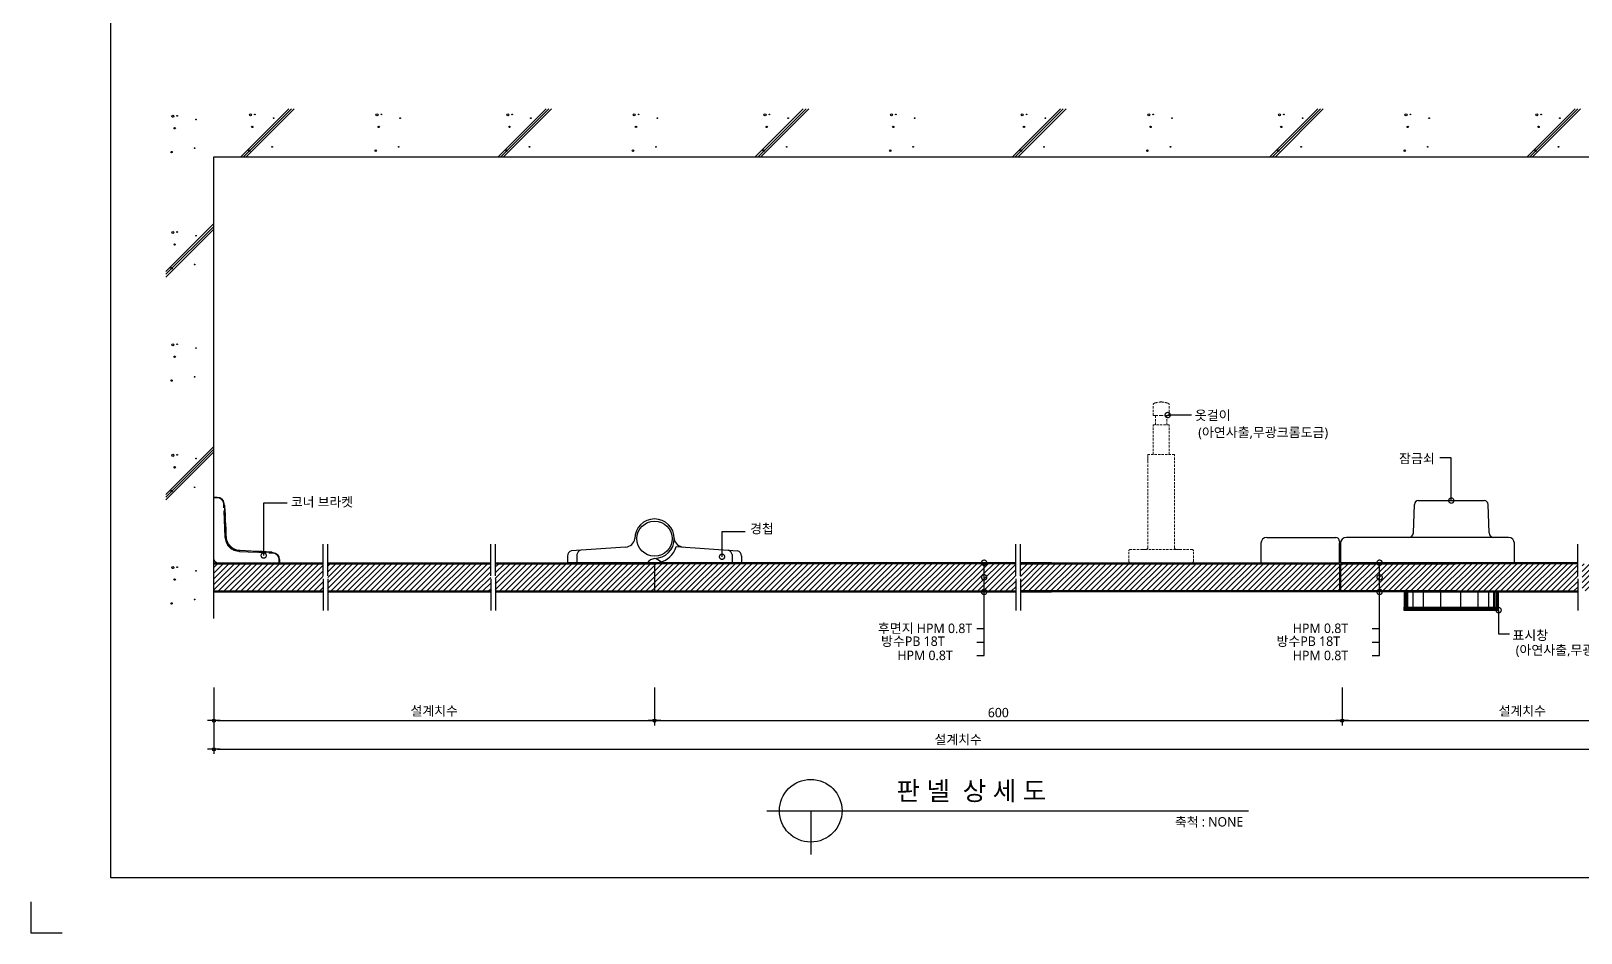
# Model space of a CAD drawing. Extents: x -256 to 8104, y -176 to 5714.
# Drawn here: x -256 to 4694, y -176 to 2705 of the extents above; entities that cross this region are included whole.
import ezdxf
from ezdxf.enums import TextEntityAlignment as Align

# ---------------------------------------------------------------- set-up
doc = ezdxf.new("R2010")
doc.units = 0
doc.header["$LTSCALE"] = 30
doc.linetypes.add('HIDDEN', pattern=[0.375, 0.25, -0.125])
doc.layers.get('0').update_dxf_attribs({"linetype": 'CONTINUOUS'})
doc.layers.get('DEFPOINTS').update_dxf_attribs({"linetype": 'CONTINUOUS'})
for name, color, linetype in [('02---제품선', 4, 'CONTINUOUS'), ('C', 2, 'CONTINUOUS'), ('DIM', 7, 'CONTINUOUS'), ('HID', 9, 'HIDDEN'), ('TIT', 3, 'CONTINUOUS'), ('경첩', 4, 'CONTINUOUS'), ('문자', 3, 'CONTINUOUS'), ('부자재', 4, 'CONTINUOUS'), ('잠금쇠(회전형)', 4, 'CONTINUOUS'), ('치수', 1, 'CONTINUOUS'), ('판넬', 2, 'CONTINUOUS'), ('해치', 8, 'CONTINUOUS')]:
    doc.layers.add(name, color=color, linetype=linetype)
doc.styles.add('돋움', font='malgun.ttf')
doc.dimstyles.new('10', dxfattribs={"dimscale": 10, "dimtxt": 3, "dimasz": 1, "dimexe": 1.5, "dimexo": 2, "dimgap": 1, "dimtad": 1, "dimdec": 0, "dimlunit": 6, "dimtxsty": '돋움', "dimblk": 'DIMDOT', "dimcen": -1, "dimdle": 1.5, "dimclrt": 3, "dimazin": 3, "dimtfac": 1, "dimtdec": 0, "dimtix": 1, "dimtmove": 2, "dimatfit": 3, "dimldrblk": 'DIMDOT', "dimarcsym": 0})
pattern_1 = [(45, (160030.479, 162.794), (-8.980256, 8.980256), [])]

# ---------------------------------------------------------------- blocks, each defined once
blk = doc.blocks.new('DIMDOT')
at = {"linetype": 'Continuous'}
blk.add_line((-2, 0), (2, 0), dxfattribs=at)
for radius in [0.5, 0.25]:
    blk.add_circle((0, 0), radius, dxfattribs=at)
blk = doc.blocks.new('*D471')
at = {"layer": 'DEFPOINTS', "color": 0}
for p in [(168683.9, 938.3), (170091, 938.3), (170091, 812.6)]:
    blk.add_point(p, dxfattribs=at)
at = {"layer": 'DIM', "color": 0, "lineweight": -2, "ltscale": 10}
for p, q in [((168683.9, 918.3), (168683.9, 797.6)), ((170091, 918.3), (170091, 797.6)), ((168693.9, 812.6), (170081, 812.6))]:
    blk.add_line(p, q, dxfattribs=at)
at = {"layer": 'DIM', "color": 0, "lineweight": -2, "xscale": 10, "yscale": 10, "zscale": 10, "rotation": 180}
blk.add_blockref('DIMDOT', (168683.9, 812.6), dxfattribs=at)
at = {"layer": 'DIM', "color": 0, "lineweight": -2, "xscale": 10, "yscale": 10, "zscale": 10}
blk.add_blockref('DIMDOT', (170091, 812.6), dxfattribs=at)
at = {"layer": 'DIM', "color": 3, "insert": (169387.4, 842.3), "char_height": 30, "attachment_point": 5, "style": '돋움'}
blk.add_mtext('설계치수', dxfattribs=at)
blk = doc.blocks.new('*D472')
at = {"layer": 'DEFPOINTS', "color": 0}
for p in [(168683.9, 938.3), (173437.8, 938.3), (173437.8, 721.1)]:
    blk.add_point(p, dxfattribs=at)
at = {"layer": 'DIM', "color": 0, "lineweight": -2, "ltscale": 10}
for p, q in [((168683.9, 918.3), (168683.9, 706.1)), ((173437.8, 918.3), (173437.8, 706.1)), ((168693.9, 721.1), (173427.8, 721.1))]:
    blk.add_line(p, q, dxfattribs=at)
at = {"layer": 'DIM', "color": 0, "lineweight": -2, "xscale": 10, "yscale": 10, "zscale": 10, "rotation": 180}
blk.add_blockref('DIMDOT', (168683.9, 721.1), dxfattribs=at)
at = {"layer": 'DIM', "color": 0, "lineweight": -2, "xscale": 10, "yscale": 10, "zscale": 10}
blk.add_blockref('DIMDOT', (173437.8, 721.1), dxfattribs=at)
at = {"layer": 'DIM', "color": 3, "insert": (171060.8, 750.8), "char_height": 30, "attachment_point": 5, "style": '돋움'}
blk.add_mtext('설계치수', dxfattribs=at)
blk = doc.blocks.new('_DOTSMALL')
at = {"color": 0, "linetype": 'ByBlock', "const_width": 0.5}
blk.add_lwpolyline([(-0.0625, 0, 1), (0.0625, 0, 1)], format="xyb", close=True, dxfattribs=at)
blk = doc.blocks.new('A$C63EC304E')
at = {"layer": '치수', "color": 1, "xscale": 2.5, "yscale": 2.5, "zscale": 2.5, "rotation": 234.3098741996962}
blk.add_blockref('_DOTSMALL', (0.31, 0.31), dxfattribs=at)
blk = doc.blocks.new('A$C2BC9653E')
at = {"layer": '치수', "xscale": 0.3333333333333333, "yscale": 0.3333333333333333, "zscale": 0.3333333333333333}
blk.add_blockref('A$C63EC304E', (0, 0), dxfattribs=at)
blk = doc.blocks.new('A$C7FC71301')
at = {"layer": '치수', "rotation": 180}
blk.add_blockref('A$C2BC9653E', (0.21, 0.21), dxfattribs=at)
blk = doc.blocks.new('A$C4A20372B')
at = {"layer": '치수'}
blk.add_blockref('A$C7FC71301', (0, 0), dxfattribs=at)
blk = doc.blocks.new('A$C566469F5')
at = {"layer": '치수'}
blk.add_blockref('A$C4A20372B', (0, 0), dxfattribs=at)
blk = doc.blocks.new('A$C7E317CD4')
at = {"layer": '해치', "xscale": 2, "yscale": 2, "zscale": 2}
blk.add_blockref('A$C566469F5', (0, 0), dxfattribs=at)
blk = doc.blocks.new('A$C601D7F27')
at = {"layer": '치수'}
blk.add_blockref('A$C7E317CD4', (0, 0), dxfattribs=at)
blk = doc.blocks.new('A$C38802C08')
at = {"layer": '치수'}
blk.add_blockref('A$C601D7F27', (0, 0), dxfattribs=at)
blk = doc.blocks.new('*D473')
at = {"layer": 'DEFPOINTS', "color": 0}
for p in [(172286.9, 938.3), (173437.8, 938.3), (173437.8, 812.6)]:
    blk.add_point(p, dxfattribs=at)
at = {"layer": 'DIM', "color": 0, "lineweight": -2, "ltscale": 10}
for p, q in [((172286.9, 918.3), (172286.9, 797.6)), ((173437.8, 918.3), (173437.8, 797.6)), ((172296.9, 812.6), (173427.8, 812.6))]:
    blk.add_line(p, q, dxfattribs=at)
at = {"layer": 'DIM', "color": 0, "lineweight": -2, "xscale": 10, "yscale": 10, "zscale": 10, "rotation": 180}
blk.add_blockref('DIMDOT', (172286.9, 812.6), dxfattribs=at)
at = {"layer": 'DIM', "color": 0, "lineweight": -2, "xscale": 10, "yscale": 10, "zscale": 10}
blk.add_blockref('DIMDOT', (173437.8, 812.6), dxfattribs=at)
at = {"layer": 'DIM', "color": 3, "insert": (172862.4, 842.3), "char_height": 30, "attachment_point": 5, "style": '돋움'}
blk.add_mtext('설계치수', dxfattribs=at)
blk = doc.blocks.new('*D474')
at = {"layer": 'DEFPOINTS', "color": 0}
for p in [(170091, 938.3), (172286.9, 938.3), (172286.9, 812.6)]:
    blk.add_point(p, dxfattribs=at)
at = {"layer": 'DIM', "color": 0, "lineweight": -2, "ltscale": 10}
for p, q in [((170091, 918.3), (170091, 797.6)), ((172286.9, 918.3), (172286.9, 797.6)), ((170101, 812.6), (172276.9, 812.6))]:
    blk.add_line(p, q, dxfattribs=at)
at = {"layer": 'DIM', "color": 0, "lineweight": -2, "xscale": 10, "yscale": 10, "zscale": 10, "rotation": 180}
blk.add_blockref('DIMDOT', (170091, 812.6), dxfattribs=at)
at = {"layer": 'DIM', "color": 0, "lineweight": -2, "xscale": 10, "yscale": 10, "zscale": 10}
blk.add_blockref('DIMDOT', (172286.9, 812.6), dxfattribs=at)
at = {"layer": 'DIM', "color": 3, "insert": (171189, 838.1), "char_height": 30, "attachment_point": 5, "style": '돋움'}
blk.add_mtext('600', dxfattribs=at)
blk = doc.blocks.new('A$C06B31977')
for p, q in [((1.26, 11.06), (1.26, 21.17)), ((1.26, 10.11), (1.26, 0))]:
    blk.add_line(p, q)
blk = doc.blocks.new('CRAYON_17', base_point=(168355.6, 310.1))
at = {"layer": '해치', "transparency": 33554687}
h = blk.add_hatch(dxfattribs=at)
h.set_pattern_fill('ANSI31', color=256, scale=4, style=0)
h.set_pattern_definition(pattern_1)
h.paths.add_polyline_path([(169032.9, 1265.3), (169032.9, 1274.8), (169032.9, 1313.6), (168683.9, 1313.6), (168683.9, 1226.9), (169032.9, 1226.9)])
h.paths.add_polyline_path([(169047.6, 1265.3), (169047.6, 1274.8), (169047.6, 1313.6), (169568, 1313.6), (169568, 1265.3), (169568, 1226.9), (169047.6, 1226.9)])
at = {"layer": '해치'}
h = blk.add_hatch(dxfattribs=at)
h.set_pattern_fill('ANSI31', color=256, scale=4)
h.set_pattern_definition(pattern_1)
h.paths.add_polyline_path([(170091, 1226.9), (170091, 1313.6), (169582.6, 1313.6), (169582.6, 1226.9)])
at = {"layer": '해치', "transparency": 33554687}
h = blk.add_hatch(dxfattribs=at)
h.set_pattern_fill('ANSI31', color=256, scale=4)
h.set_pattern_definition(pattern_1)
h.paths.add_polyline_path([(170091, 1313.6), (170091, 1226.9), (171143.9, 1226.9), (171143.9, 1268.2, -0.610943), (171142.3, 1271.5, -0.241509), (171143.9, 1272.4), (171143.9, 1313.6)])
h = blk.add_hatch(dxfattribs=at)
h.set_pattern_fill('ANSI31', color=256, scale=4)
h.set_pattern_definition(pattern_1)
h.paths.add_polyline_path([(171244.7, 1313.6), (171143.9, 1313.6), (171143.9, 1272.4, -0.610943), (171145.6, 1269.1, -0.241509), (171143.9, 1268.2), (171143.9, 1226.9), (171244.7, 1226.9)])
h = blk.add_hatch(dxfattribs=at)
h.set_pattern_fill('ANSI31', color=256, scale=4)
h.set_pattern_definition(pattern_1)
h.paths.add_polyline_path([(172278.9, 1226.9), (172278.9, 1313.6), (171358.9, 1313.6), (171259.3, 1313.6), (171259.3, 1274.8), (171259.3, 1265.3), (171259.3, 1226.9), (171358.9, 1226.9)])
h = blk.add_hatch(dxfattribs=at)
h.set_pattern_fill('ANSI31', color=256, scale=4, style=0)
h.set_pattern_definition(pattern_1)
h.paths.add_polyline_path([(173053.9, 1265.3), (173053.9, 1274.8), (173053.9, 1313.6), (173437.8, 1313.6), (173437.8, 1226.9), (173053.9, 1226.9)])
edge = h.paths.add_edge_path()
edge.add_line((173039.3, 1265.3), (173039.3, 1274.8))
edge.add_line((173039.3, 1274.8), (173039.3, 1313.6))
edge.add_line((173039.3, 1313.6), (172406.8, 1313.6))
edge.add_line((172406.8, 1313.6), (172406.8, 1272.4))
edge.add_arc((172406.8, 1270.3), 2.08, -35.6901, 90, ccw=False)
edge.add_arc((172406.8, 1270.3), 2.08, 270, 324.3099, ccw=False)
edge.add_line((172406.8, 1268.2), (172406.8, 1226.9))
edge.add_line((172406.8, 1226.9), (173039.3, 1226.9))
edge.add_line((173039.3, 1226.9), (173039.3, 1265.3))
h.paths.add_polyline_path([(172281.9, 1313.6), (172281.9, 1226.9), (172406.8, 1226.9), (172406.8, 1268.2, -0.610943), (172405.1, 1271.5, -0.241509), (172406.8, 1272.4), (172406.8, 1313.6)])
h.paths.add_polyline_path([(173855.5, 1313.6), (173437.8, 1313.6), (173437.8, 1226.9), (173855.5, 1226.9)])
for p, q in [((168683.9, 2614), (173855.5, 2614)), ((168683.9, 1139), (168683.9, 2614))]:
    blk.add_line(p, q)
at = {"color": 2}
for p, q in [((170091, 1316.9), (170091, 1223.6)), ((172278.9, 1313.6), (172278.9, 1226.9)), ((172281.9, 1313.6), (172281.9, 1226.9)), ((168099.7, 234.4), (168099.7, 134.4)), ((168099.7, 234.4), (168099.7, 134.4)), ((168099.7, 234.4), (168099.7, 134.4)), ((168099.7, 234.4), (168099.7, 134.4)), ((168099.7, 134.4), (168199.7, 134.4))]:
    blk.add_line(p, q, dxfattribs=at)
for points in [[(168354.9, 5848.5), (175607.2, 5848.5), (175607.2, 310.2), (168354.9, 310.2)], [(168354.9, 5848.5), (175607.2, 5848.5), (175607.2, 310.2), (168354.9, 310.2)], [(168354.9, 5848.5), (176336.8, 5848.5), (176336.8, 310.2), (168354.9, 310.2)]]:
    blk.add_lwpolyline(points, close=True, dxfattribs=at)
at = {"layer": '02---제품선'}
for p, q in [((172514.6, 1412.1), (172517.8, 1503.5)), ((172530.2, 1515.4), (172740.8, 1515.4)), ((172756.4, 1412.1), (172753.2, 1503.5)), ((172046.3, 1397.6), (172266.5, 1397.6)), ((172486.6, 1397.6), (172300.5, 1397.6)), ((172499.6, 1397.6), (172486.6, 1397.6)), ((172771.4, 1397.6), (172499.6, 1397.6)), ((172818.5, 1397.6), (172771.4, 1397.6)), ((172027.7, 1379), (172027.7, 1316.9)), ((172278.9, 1385.2), (172278.9, 1316.9)), ((172278.9, 1316.9), (172278.9, 1379)), ((172281.9, 1379), (172281.9, 1316.9)), ((172837.1, 1316.9), (172837.1, 1379)), ((172027.7, 1316.9), (172278.9, 1316.9)), ((172837.1, 1316.9), (172281.9, 1316.9))]:
    blk.add_line(p, q, dxfattribs=at)
for centre, radius, start, end in [((172530.2, 1503), 12.4, 90, 178), ((172740.8, 1503), 12.4, 2, 90), ((172046.3, 1379), 18.6, 90, 180), ((172266.5, 1385.2), 12.4, 0, 90), ((172300.5, 1379), 18.6, 90, 180), ((172499.6, 1412.6), 15, 270, 358), ((172771.4, 1412.6), 15, 182, 270), ((172818.5, 1379), 18.6, 0, 90)]:
    blk.add_arc(centre, radius, start, end, dxfattribs=at)
at = {"layer": 'C'}
for p, q in [((168683.9, 1313.6), (169032.9, 1313.6)), ((169047.6, 1313.6), (169568, 1313.6)), ((169582.6, 1313.6), (170091, 1313.6)), ((171244.7, 1313.6), (170091, 1313.6)), ((171259.3, 1313.6), (172278.9, 1313.6)), ((171358.9, 1313.6), (171259.3, 1313.6)), ((172281.9, 1313.6), (172649, 1313.6)), ((173039.3, 1313.6), (172649, 1313.6)), ((168683.9, 1226.9), (169032.9, 1226.9)), ((169047.6, 1226.9), (169568, 1226.9)), ((169582.6, 1226.9), (170107.2, 1226.9)), ((170091, 1226.9), (171244.7, 1226.9)), ((172278.9, 1226.9), (171259.3, 1226.9)), ((171259.3, 1226.9), (171358.9, 1226.9)), ((172649, 1226.9), (172281.9, 1226.9)), ((172649, 1226.9), (173039.3, 1226.9))]:
    blk.add_line(p, q, dxfattribs=at)
at = {"layer": 'HID', "lineweight": 15}
for p, q in [((171683, 1787.1), (171683, 1822.6)), ((171683, 1787.1), (171690.9, 1787.1)), ((171690.9, 1787.1), (171709, 1787.1)), ((171690.9, 1787.1), (171690.9, 1757.3)), ((171727.1, 1787.1), (171709, 1787.1)), ((171735, 1787.1), (171727.1, 1787.1)), ((171727.1, 1787.1), (171727.1, 1757.3)), ((171735, 1787.1), (171735, 1822.6)), ((171683, 1662.2), (171683, 1757.3)), ((171735, 1757.3), (171683, 1757.3)), ((171735, 1662.2), (171735, 1757.3)), ((171751.7, 1662.2), (171666.3, 1662.2)), ((171666.3, 1638.5), (171666.3, 1662.2)), ((171666.3, 1364.6), (171666.3, 1662.2)), ((171751.7, 1364.6), (171751.7, 1662.2)), ((171605.8, 1321.9), (171605.8, 1354.6)), ((171661.3, 1359.6), (171610.8, 1359.6)), ((171766.7, 1359.6), (171651.3, 1359.6)), ((171756.7, 1359.6), (171807.2, 1359.6)), ((171812.2, 1321.9), (171812.2, 1354.6)), ((171807.2, 1316.9), (171610.8, 1316.9)), ((172360.6, 1316.9), (172392.2, 1316.9)), ((172392.2, 1316.9), (172582.2, 1316.9))]:
    blk.add_line(p, q, dxfattribs=at)
for centre, radius, start, end in [((171691.7, 1817.4), 10.2, 101.3021, 148.9655), ((171714, 1745.2), 85.6, 93.3455, 106.4545), ((171704, 1745.2), 85.6, 73.5455, 86.6545), ((171726.3, 1817.4), 10.2, 31.0345, 78.6979), ((171610.8, 1354.6), 5, 90, 180), ((171661.3, 1364.6), 5, 270, 0), ((171756.7, 1364.6), 5, 180, 270), ((171807.2, 1354.6), 5, 0, 90), ((171610.8, 1321.9), 5, 180, 270), ((171807.2, 1321.9), 5, 270, 0)]:
    blk.add_arc(centre, radius, start, end, dxfattribs=at)
at = {"layer": 'TIT', "color": 7}
for p, q in [((170450, 524.7), (171987.8, 524.7)), ((170590, 524.7), (170590, 384.7))]:
    blk.add_line(p, q, dxfattribs=at)
blk.add_circle((170590, 524.7), 100, dxfattribs=at)
at = {"layer": '경첩', "color": 4, "linetype": 'Continuous', "lineweight": 15}
for p, q in [((168683.9, 1526.9), (168694.5, 1526.9)), ((168683.9, 1524.6), (168683.9, 1526.9)), ((168683.9, 1504.5), (168683.9, 1524.6)), ((168694.5, 1524.6), (168683.9, 1524.6)), ((168683.9, 1501.3), (168683.9, 1503.6)), ((168683.9, 1501.3), (168683.9, 1330.9)), ((168694.5, 1524.6), (168694.5, 1526.9)), ((168714.7, 1492.4), (168714.1, 1505.9)), ((168716.4, 1506), (168717.5, 1482.7)), ((168718.2, 1501.4), (168716.7, 1499.9)), ((168719.2, 1495.9), (168717, 1493.6)), ((168719.2, 1495.9), (168720.4, 1470.6)), ((168719.1, 1398.8), (168715.2, 1482.6)), ((168717.5, 1482.7), (168721.5, 1399)), ((168720.4, 1470.6), (168718.2, 1468.4)), ((168720.7, 1464.3), (168718.5, 1462.1)), ((168720.9, 1461.2), (168718.6, 1459)), ((168721.2, 1454.9), (168718.9, 1452.7)), ((168721.3, 1451.7), (168719.1, 1449.5)), ((168720.9, 1461.2), (168721.2, 1454.9)), ((168721.3, 1451.7), (168722.6, 1424.9)), ((168722.6, 1424.9), (168720.4, 1422.7)), ((168722.6, 1424.9), (168720.4, 1422.6)), ((168722.8, 1420.9), (168720.5, 1418.7)), ((168722.9, 1418.7), (168720.6, 1416.5)), ((168723.3, 1410.1), (168721.1, 1407.9)), ((168723.3, 1409.2), (168721.1, 1407)), ((168723.5, 1406), (168721.2, 1403.8)), ((168723.5, 1405.1), (168721.3, 1402.9)), ((168724, 1396.6), (168721.9, 1394.5)), ((168724.3, 1394.5), (168722.2, 1392.5)), ((168722.6, 1424.9), (168722.8, 1420.9)), ((168722.9, 1418.7), (168723.3, 1410.1)), ((168724.9, 1391.1), (168723, 1389.1)), ((168723, 1389.1), (168725, 1391)), ((168723.3, 1410.1), (168723.3, 1409.2)), ((168723.3, 1409.2), (168723.5, 1406)), ((168723.5, 1406), (168723.5, 1405.1)), ((168723.5, 1405.1), (168723.8, 1399.1)), ((168726.4, 1386.2), (168724.6, 1384.3)), ((168727.9, 1382.4), (168726.2, 1380.7)), ((168729, 1380.2), (168727.3, 1378.5)), ((168731.5, 1376.1), (168729.8, 1374.4)), ((168732.9, 1374.2), (168731.2, 1372.5)), ((168743.1, 1364.6), (168741.4, 1362.9)), ((168745.1, 1363.3), (168743.4, 1361.6)), ((168749.4, 1361), (168747.6, 1359.2)), ((168751.7, 1360), (168749.9, 1358.2)), ((168756.6, 1358.3), (168754.7, 1356.4)), ((168849.5, 1348.3), (168765.8, 1352.2)), ((168765.9, 1354.5), (168849.6, 1350.6)), ((168766, 1356.9), (168768.2, 1356.8)), ((168766, 1356.9), (168821.8, 1354.2)), ((168768.2, 1356.8), (168766, 1354.5)), ((168821.8, 1354.2), (168819.6, 1352)), ((168828.1, 1353.9), (168825.9, 1351.7)), ((168831.3, 1353.8), (168829, 1351.6)), ((168837.6, 1353.5), (168835.3, 1351.3)), ((168837.6, 1353.5), (168867.6, 1352.1)), ((168849.6, 1350.6), (168873, 1349.5)), ((168872.9, 1347.2), (168859.4, 1347.8)), ((168868.4, 1351.3), (168866.9, 1349.8)), ((168868.4, 1351.3), (168867.6, 1352.1)), ((168697.9, 1316.9), (168868.2, 1316.9)), ((168870.5, 1316.9), (168868.2, 1316.9)), ((168891.5, 1316.9), (168871.5, 1316.9)), ((168891.5, 1316.9), (168891.5, 1327.6)), ((168891.5, 1327.6), (168893.9, 1327.6)), ((168893.9, 1316.9), (168891.5, 1316.9)), ((168893.9, 1327.6), (168893.9, 1316.9))]:
    blk.add_line(p, q, dxfattribs=at)
at = {"layer": '경첩', "color": 4, "linetype": 'Continuous', "lineweight": 15, "flags": 128}
for points in [[(168714.1, 1505.9), (168714.6, 1506), (168715, 1506), (168715.4, 1506), (168715.7, 1506), (168716, 1506), (168716.3, 1506), (168716.4, 1506), (168716.4, 1506)], [(168719, 1500.6), (168718.8, 1500.8), (168718.7, 1501), (168718.5, 1501.1), (168718.4, 1501.2), (168718.3, 1501.3), (168718.3, 1501.4), (168718.2, 1501.4), (168718.2, 1501.4)], [(168719, 1500.6), (168719.1, 1499.6), (168719.1, 1498.5), (168719.2, 1497.2), (168719.2, 1495.9)], [(168717.5, 1482.7), (168717.5, 1482.7), (168717.4, 1482.7), (168717.1, 1482.7), (168716.8, 1482.7), (168716.5, 1482.7), (168716.1, 1482.6), (168715.7, 1482.6), (168715.2, 1482.6)], [(168720.4, 1470.6), (168720.5, 1469.4), (168720.5, 1468.2), (168720.6, 1467.1), (168720.6, 1466.2), (168720.7, 1465.4), (168720.7, 1464.8), (168720.7, 1464.5), (168720.7, 1464.3)], [(168721.5, 1399), (168721.4, 1399), (168721.3, 1398.9), (168721.1, 1398.9), (168720.8, 1398.9), (168720.4, 1398.9), (168720, 1398.9), (168719.6, 1398.9), (168719.1, 1398.8)], [(168722.6, 1424.9), (168722.6, 1424.9), (168722.6, 1424.9)], [(168722.8, 1420.9), (168722.8, 1420.2), (168722.8, 1419.5), (168722.9, 1418.7)], [(168724, 1396.6), (168724.2, 1395.1), (168724.3, 1394.5)], [(168724.9, 1391.1), (168724.9, 1391), (168724.9, 1391.1)], [(168765.9, 1354.5), (168765.9, 1354.5), (168765.9, 1354.4), (168765.9, 1354.1), (168765.9, 1353.9), (168765.8, 1353.5), (168765.8, 1353.1), (168765.8, 1352.7), (168765.8, 1352.2)], [(168821.8, 1354.2), (168822.9, 1354.2), (168824, 1354.1), (168825, 1354.1), (168825.9, 1354), (168826.6, 1354), (168827.3, 1354), (168827.7, 1354), (168828, 1353.9), (168828.1, 1353.9)], [(168831.3, 1353.8), (168831.4, 1353.8), (168831.8, 1353.8), (168832.3, 1353.7), (168833.1, 1353.7), (168834.1, 1353.7), (168835.2, 1353.6), (168836.3, 1353.6), (168837.6, 1353.5)], [(168849.6, 1350.6), (168849.6, 1350.5), (168849.6, 1350.4), (168849.6, 1350.2), (168849.6, 1349.9), (168849.6, 1349.6), (168849.6, 1349.2), (168849.6, 1348.7), (168849.5, 1348.3)], [(168872.9, 1347.2), (168872.9, 1347.6), (168872.9, 1348.1), (168872.9, 1348.5), (168872.9, 1348.8), (168873, 1349.1), (168873, 1349.3), (168873, 1349.4), (168873, 1349.5)]]:
    blk.add_lwpolyline(points, dxfattribs=at)
at = {"layer": '경첩', "color": 4, "linetype": 'Continuous', "lineweight": 15}
for centre, radius, start, end in [((168694.5, 1505), 21.9, 2.6983, 90), ((168694.5, 1505), 19.6, 2.6983, 90), ((168768.1, 1401.2), 49, 182.6983, 267.3017), ((168768.1, 1401.2), 46.7, 182.6983, 267.3017), ((168768.1, 1401.2), 44.3, 182.6983, 185.9088), ((168768.1, 1401.2), 44.3, 188.6056, 193.1623), ((168768.1, 1401.2), 44.3, 193.2431, 199.766), ((168768.1, 1401.2), 44.3, 199.766, 204.9948), ((168768.1, 1401.2), 44.3, 208.1736, 214.3849), ((168768.1, 1401.2), 44.3, 214.3855, 217.4388), ((168768.1, 1401.2), 44.3, 217.4392, 235.6151), ((168768.1, 1401.1), 44.3, 235.6142, 238.7009), ((168768.1, 1401.2), 44.3, 238.7002, 245.0052), ((168768.1, 1401.2), 44.3, 248.2494, 255.0002), ((168768.1, 1401.2), 44.3, 255, 267.3017), ((168871.9, 1327.6), 19.6, 0, 87.3017), ((168871.9, 1327.6), 21.9, 0, 87.3017), ((168697.9, 1330.9), 14, 180, 270)]:
    blk.add_arc(centre, radius, start, end, dxfattribs=at)
at = {"layer": '부자재'}
for p, q in [((169812.9, 1339), (169812.9, 1316.9)), ((169998.8, 1367), (169825.9, 1354.9)), ((169842.9, 1343.1), (169842.9, 1316.9)), ((170159.8, 1368.9), (170355.7, 1355)), ((170339, 1343.1), (170339, 1316.9)), ((170369, 1339), (170369, 1316.9)), ((170091, 1316.9), (169812.9, 1316.9)), ((170105.2, 1316.9), (170369, 1316.9))]:
    blk.add_line(p, q, dxfattribs=at)
at = {"layer": '부자재', "color": 1}
blk.add_circle((170091, 1393.9), 56.2, dxfattribs=at)
at = {"layer": '부자재'}
for centre, radius, start, end in [((170091, 1393.9), 63, 270, 180), ((169997.2, 1398), 31, 272.9231, 352.4724), ((170184.7, 1398), 31, 187.5276, 267.0769), ((169829.7, 1338.5), 16.8, 101.7765, 181.6712), ((169863.4, 1337.5), 21.2, 113.4077, 164.5497), ((170093.2, 1385.6), 68.6, 280.084, 345.9792), ((170318.6, 1337.5), 21.2, 15.4503, 67.3004), ((170352.3, 1338.5), 16.8, 358.3288, 78.2235), ((170099.6, 1292.4), 39.5, 102.5267, 141.5475), ((170082.4, 1292.4), 39.5, 43.1003, 77.4733)]:
    blk.add_arc(centre, radius, start, end, dxfattribs=at)
at = {"layer": '잠금쇠(회전형)', "linetype": 'Continuous', "lineweight": 15}
for p, q in [((172485.3, 1222.9), (172785.7, 1222.9)), ((172485.3, 1222.9), (172485.3, 1174.6)), ((172486.2, 1222.9), (172486.2, 1174.6)), ((172785.7, 1222.9), (172785.7, 1174.6)), ((172484.3, 1174.6), (172786.7, 1174.6)), ((172484.3, 1165.3), (172484.3, 1174.6)), ((172484.3, 1165.6), (172786.7, 1165.6)), ((172786.7, 1165.3), (172786.7, 1174.6))]:
    blk.add_line(p, q, dxfattribs=at)
at = {"layer": '치수'}
for p, q in [((171805.9, 1788.5), (171729.9, 1788.5)), ((172635.5, 1652.6), (172598.9, 1652.6)), ((172635.5, 1515.4), (172635.5, 1652.6)), ((168843.3, 1508.6), (168917.5, 1508.6)), ((168843.3, 1340.2), (168843.3, 1508.6)), ((170306.6, 1336.2), (170306.6, 1417.1)), ((170306.6, 1417.1), (170380.8, 1417.1)), ((171143.9, 1020.4), (171143.9, 1316.9)), ((172406.8, 1020.4), (172406.8, 1316.9)), ((172786.7, 1165.3), (172786.7, 1089.6)), ((171120.2, 1107.2), (171143.9, 1107.2)), ((172383, 1107.2), (172406.8, 1107.2)), ((172786.7, 1089.6), (172821, 1089.6)), ((171120.2, 1063.6), (171143.9, 1063.6)), ((172383, 1063.6), (172406.8, 1063.6)), ((171120.2, 1020.4), (171143.9, 1020.4)), ((172383, 1020.4), (172406.8, 1020.4))]:
    blk.add_line(p, q, dxfattribs=at)
at = {"layer": '판넬', "color": 1}
for p, q in [((168683.9, 1316.9), (169032.9, 1316.9)), ((169047.6, 1316.9), (169568, 1316.9)), ((169582.6, 1316.9), (170070.6, 1316.9)), ((171244.7, 1316.9), (170091, 1316.9)), ((171259.3, 1316.9), (172276.9, 1316.9)), ((171358.9, 1316.9), (171259.3, 1316.9)), ((172286.9, 1316.9), (172649, 1316.9)), ((173039.3, 1316.9), (172649, 1316.9)), ((168683.9, 1223.6), (169032.9, 1223.6)), ((169047.6, 1223.6), (169568, 1223.6)), ((169582.6, 1223.6), (170110.6, 1223.6)), ((170091, 1223.6), (171244.7, 1223.6)), ((172281.9, 1223.6), (171259.3, 1223.6)), ((171259.3, 1223.6), (171358.9, 1223.6)), ((172649, 1223.6), (172281.9, 1223.6)), ((172649, 1223.6), (173039.3, 1223.6))]:
    blk.add_line(p, q, dxfattribs=at)
at = {"layer": '해치'}
for p, q in [((168769.8, 2614), (168922.9, 2767.1)), ((168787.4, 2614), (168940.6, 2767.1)), ((169591.4, 2614), (169744.5, 2767.1)), ((169609, 2614), (169762.1, 2767.1)), ((170412.9, 2614), (170566.1, 2767.1)), ((170430.6, 2614), (170583.7, 2767.1)), ((171234.5, 2614), (171387.6, 2767.1)), ((171252.2, 2614), (171405.3, 2767.1)), ((172056.1, 2614), (172209.2, 2767.1)), ((172073.7, 2614), (172226.9, 2767.1)), ((172877.7, 2614), (173030.8, 2767.1)), ((172895.3, 2614), (173048.4, 2767.1)), ((168530.7, 2247.1), (168683.9, 2400.2)), ((168530.7, 2229.4), (168683.9, 2382.6)), ((168530.7, 1535.4), (168683.9, 1688.6)), ((168530.7, 1517.8), (168683.9, 1670.9)), ((172488.1, 1222.9), (172488.1, 1174.6)), ((172491, 1222.9), (172491, 1174.6)), ((172496.2, 1222.9), (172496.2, 1174.6)), ((172512.5, 1222.9), (172512.5, 1174.6)), ((172545.8, 1222.9), (172545.8, 1174.6)), ((172601.4, 1222.9), (172601.4, 1174.6)), ((172665.1, 1222.9), (172665.1, 1174.6)), ((172720.6, 1222.9), (172720.6, 1174.6)), ((172754, 1222.9), (172754, 1174.6)), ((172770.2, 1222.9), (172770.2, 1174.6)), ((172774.8, 1222.9), (172774.8, 1174.6)), ((172780, 1222.9), (172780, 1174.6)), ((172782.9, 1222.9), (172782.9, 1174.6)), ((172784.8, 1222.9), (172784.8, 1174.6)), ((172484.3, 1171.5), (172786.7, 1171.5)), ((172484.3, 1170), (172786.7, 1170)), ((172484.3, 1168.4), (172786.7, 1168.4)), ((172484.3, 1167.5), (172786.7, 1167.5)), ((172484.3, 1166.6), (172786.7, 1166.6)), ((172484.3, 1165.3), (172786.7, 1165.3))]:
    blk.add_line(p, q, dxfattribs=at)
at = {"layer": '해치', "color": 2}
for p, q in [((168778.6, 2614), (168931.7, 2767.1)), ((169600.2, 2614), (169753.3, 2767.1)), ((170421.8, 2614), (170574.9, 2767.1)), ((171243.3, 2614), (171396.5, 2767.1)), ((172064.9, 2614), (172218, 2767.1)), ((172886.5, 2614), (173039.6, 2767.1)), ((168530.7, 2238.3), (168683.9, 2391.4)), ((168530.7, 1526.6), (168683.9, 1679.7))]:
    blk.add_line(p, q, dxfattribs=at)
at = {"layer": '해치'}
for centre, radius in [((168552.9, 2743.1), 3.36), ((168566.8, 2744.7), 1.12), ((168626.8, 2732.8), 1.12), ((168800.7, 2747.5), 3.36), ((168814.6, 2749.1), 1.12), ((168874.6, 2737.2), 1.12), ((169204.7, 2747.5), 3.36), ((169218.6, 2749.1), 1.12), ((169278.6, 2737.2), 1.12), ((169622.3, 2747.5), 3.36), ((169636.2, 2749.1), 1.12), ((169696.2, 2737.2), 1.12), ((170026.3, 2747.5), 3.36), ((170040.2, 2749.1), 1.12), ((170100.2, 2737.2), 1.12), ((170443.9, 2747.5), 3.36), ((170457.8, 2749.1), 1.12), ((170517.8, 2737.2), 1.12), ((170847.9, 2747.5), 3.36), ((170861.8, 2749.1), 1.12), ((170921.8, 2737.2), 1.12), ((171265.4, 2747.5), 3.36), ((171279.3, 2749.1), 1.12), ((171339.3, 2737.2), 1.12), ((171669.5, 2747.5), 3.36), ((171683.4, 2749.1), 1.12), ((171743.4, 2737.2), 1.12), ((172087, 2747.5), 3.36), ((172100.9, 2749.1), 1.12), ((172160.9, 2737.2), 1.12), ((172491, 2747.5), 3.36), ((172504.9, 2749.1), 1.12), ((172564.9, 2737.2), 1.12), ((172908.6, 2747.5), 3.36), ((172922.5, 2749.1), 1.12), ((172982.5, 2737.2), 1.12), ((168558.5, 2704.8), 2.24), ((168806.3, 2709.2), 2.24), ((169210.3, 2709.2), 2.24), ((169627.9, 2709.2), 2.24), ((170031.9, 2709.2), 2.24), ((170449.5, 2709.2), 2.24), ((170853.5, 2709.2), 2.24), ((171271, 2709.2), 2.24), ((171675.1, 2709.2), 2.24), ((172092.6, 2709.2), 2.24), ((172496.6, 2709.2), 2.24), ((172914.2, 2709.2), 2.24), ((168548.8, 2628.7), 2.24), ((168622.3, 2641), 1.12), ((168796.7, 2633.1), 2.24), ((168870.1, 2645.4), 1.12), ((169200.7, 2633.1), 2.24), ((169274.2, 2645.4), 1.12), ((169618.3, 2633.1), 2.24), ((169691.7, 2645.4), 1.12), ((170022.3, 2633.1), 2.24), ((170095.7, 2645.4), 1.12), ((170439.9, 2633.1), 2.24), ((170513.3, 2645.4), 1.12), ((170843.9, 2633.1), 2.24), ((170917.3, 2645.4), 1.12), ((171261.4, 2633.1), 2.24), ((171334.9, 2645.4), 1.12), ((171665.4, 2633.1), 2.24), ((171738.9, 2645.4), 1.12), ((172083, 2633.1), 2.24), ((172156.4, 2645.4), 1.12), ((172487, 2633.1), 2.24), ((172560.4, 2645.4), 1.12), ((172904.6, 2633.1), 2.24), ((172978, 2645.4), 1.12), ((168552.9, 2371.8), 3.36), ((168558.5, 2333.5), 2.24), ((168566.8, 2373.4), 1.12), ((168626.8, 2361.5), 1.12), ((168548.8, 2257.4), 2.24), ((168622.3, 2269.7), 1.12), ((168552.9, 2013.1), 3.36), ((168566.8, 2014.7), 1.12), ((168626.8, 2002.8), 1.12), ((168558.5, 1974.8), 2.24), ((168548.8, 1898.7), 2.24), ((168622.3, 1911), 1.12), ((168552.9, 1660.2), 3.36), ((168566.8, 1661.7), 1.12), ((168626.8, 1649.8), 1.12), ((168558.5, 1621.8), 2.24), ((168548.8, 1545.8), 2.24), ((168622.3, 1558.1), 1.12), ((168552.9, 1301.5), 3.36), ((168566.8, 1303), 1.12), ((168626.8, 1291.1), 1.12), ((168558.5, 1263.1), 2.24), ((168548.8, 1187.1), 2.24), ((168622.3, 1199.4), 1.12)]:
    blk.add_circle(centre, radius, dxfattribs=at)
at = {"xscale": 10, "yscale": 10, "zscale": 10}
for p in [(169020.4, 1164.2), (169035, 1164.2), (169555.4, 1164.2), (169570.1, 1164.2), (171232.1, 1164.2), (171246.8, 1164.2), (173026.7, 1164.2)]:
    blk.add_blockref('A$C06B31977', p, dxfattribs=at)
at = {"layer": '치수', "xscale": 20, "yscale": 20, "zscale": 20}
for p in [(168838.7, 1335.8), (170302.4, 1332)]:
    blk.add_blockref('A$C38802C08', p, dxfattribs=at)
at = {"layer": '해치', "yscale": 20, "zscale": 20}
for p, xscale in [((171734.1, 1784.4), -20), ((172631.3, 1511.3), 20), ((172782.5, 1161.2), 20)]:
    blk.add_blockref('A$C38802C08', p, dxfattribs=dict(at, xscale=xscale))
at = {"layer": '해치', "xscale": 20, "yscale": 20, "zscale": 20, "rotation": 90}
for p in [(171147.9, 1312.8), (172410.8, 1312.8), (171147.9, 1219.4), (171148.1, 1266.1), (172410.8, 1219.4), (172411, 1266.1)]:
    blk.add_blockref('A$C38802C08', p, dxfattribs=at)
at = {"layer": 'TIT', "style": '돋움'}
blk.add_text('판 넬  상 세 도', height=60, dxfattribs=at).set_placement((171341.8, 558.3), align=Align.RIGHT)
blk.add_text('축척 : NONE', height=30, dxfattribs=at).set_placement((171753.2, 474.5))
at = {"layer": '문자', "style": '돋움'}
for s, height, p in [('옷걸이', 30.34, (171873.7, 1788.4)), ('(아연사출,무광크롬도금)', 30.337, (172034.9, 1732)), ('잠금쇠', 30.34, (172525.7, 1650.3)), ('후면지 HPM 0.8T', 30.337, (170955.1, 1107.9)), ('HPM 0.8T', 30.34, (172218, 1107.6)), ('표시창', 30.34, (172887.9, 1085.7)), ('방수PB 18T', 30.34, (170916, 1066.7)), ('방수PB 18T', 30.34, (172178.9, 1066.7)), ('(아연사출,무광크롬도금)', 30.337, (173049, 1036.9)), ('HPM 0.8T', 30.34, (170955.1, 1021.1)), ('HPM 0.8T', 30.34, (172218, 1020.9))]:
    blk.add_text(s, height=height, dxfattribs=at).set_placement(p, align=Align.MIDDLE)
for s, p in [('코너 브라켓', (168929.7, 1496.3)), ('경첩', (170396.4, 1410.8))]:
    blk.add_text(s, height=30, dxfattribs=at).set_placement(p)
at = {"layer": 'DIM', "ltscale": 10}
for base, p1, p2, text, picture, middle in [((170091, 812.6), (168683.9, 938.3), (170091, 938.3), '설계치수', '*D471', (169387.4, 842.3)), ((173437.8, 721.1), (168683.9, 938.3), (173437.8, 938.3), '설계치수', '*D472', (171060.8, 750.8)), ((172286.9, 812.6), (170091, 938.3), (172286.9, 938.3), '600', '*D474', (171189, 838.1)), ((173437.8, 812.6), (172286.9, 938.3), (173437.8, 938.3), '설계치수', '*D473', (172862.4, 842.3))]:
    dim = blk.add_linear_dim(base=base, p1=p1, p2=p2, text=text, dimstyle='10', override={"dimtxsty": '돋움'}, dxfattribs=at)
    dim.commit()
    dim.dimension.update_dxf_attribs({"geometry": picture, "text_midpoint": middle})

msp = doc.modelspace()

# ---------------------------------------------------------------- block references
msp.add_blockref('CRAYON_17', (0, 0))

doc.saveas('drawing.dxf')
